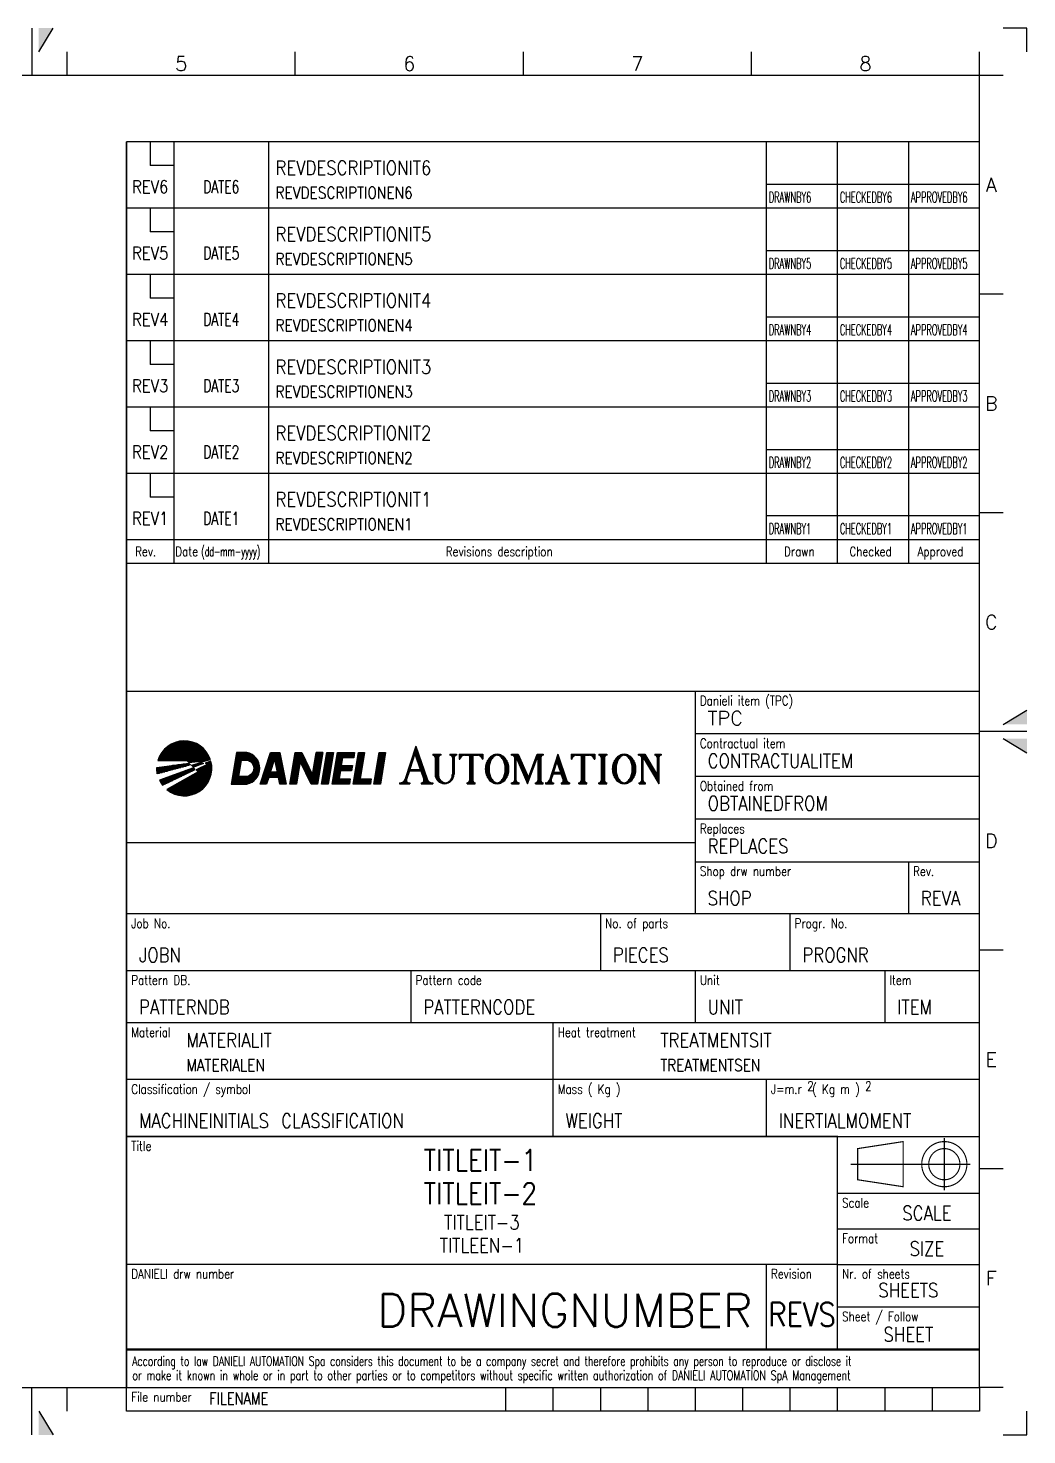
# Model space of a CAD drawing. Extents: x 0 to 420, y 0 to 297.
# Drawn here: x 209.2 to 420, y 0 to 297 of the extents above; entities that cross this region are included whole.
import ezdxf
from ezdxf.enums import TextEntityAlignment as Align

# ---------------------------------------------------------------- set-up
doc = ezdxf.new("R2010")
doc.units = 0
doc.header["$LTSCALE"] = 5
doc.header["$MEASUREMENT"] = 0
doc.layers.get('0').update_dxf_attribs({"linetype": 'CONTINUOUS'})
doc.layers.add('CART', color=7, linetype='CONTINUOUS')
doc.layers.add('CART-TEXT', color=7, linetype='CONTINUOUS')
doc.styles.add('ROMANS', font='ROMANS.shx', dxfattribs={"width": 0.85})
doc.styles.add('SIMPLEX8', font='simplex8')

# ---------------------------------------------------------------- blocks, each defined once
blk = doc.blocks.new('*X0')
at = {"color": 0}
for p, q in [((-0.44, 68.9), (9.78, 68.9)), ((-0.33, 69.06), (9.67, 69.06)), ((-0.22, 69.21), (9.55, 69.21)), ((-0.09, 69.37), (9.43, 69.37)), ((0.04, 69.53), (9.3, 69.53)), ((0.18, 69.69), (9.16, 69.69)), ((0.34, 69.85), (9, 69.85)), ((0.5, 70.01), (8.84, 70.01)), ((0.68, 70.17), (8.66, 70.17)), ((0.87, 70.33), (8.47, 70.33)), ((1.08, 70.48), (8.26, 70.48)), ((1.31, 70.64), (8.03, 70.64)), ((1.56, 70.8), (7.78, 70.8)), ((1.85, 70.96), (7.49, 70.96)), ((2.18, 71.12), (7.16, 71.12)), ((2.57, 71.28), (6.77, 71.28)), ((3.07, 71.44), (6.27, 71.44)), ((3.85, 71.6), (5.48, 71.6)), ((-1.44, 65.72), (3.88, 65.72)), ((-1.13, 67.47), (10.33, 67.47)), ((-1.08, 67.63), (10.42, 67.63)), ((-1.02, 67.79), (10.35, 67.79)), ((-0.95, 67.94), (10.29, 67.94)), ((-0.88, 68.1), (10.22, 68.1)), ((-0.8, 68.26), (10.14, 68.26)), ((-0.72, 68.42), (10.06, 68.42)), ((-0.63, 68.58), (9.97, 68.58)), ((-0.54, 68.74), (9.88, 68.74)), ((-0.27, 65.88), (4.47, 65.88)), ((0.9, 66.04), (5.05, 66.04)), ((2.06, 66.2), (5.64, 66.2)), ((3.23, 66.36), (6, 66.36)), ((4.4, 66.52), (5.84, 66.52)), ((5.22, 67.31), (9.74, 67.31)), ((5.38, 67.15), (9.16, 67.15)), ((5.54, 66.99), (7, 66.99)), ((5.57, 66.67), (5.68, 66.67)), ((5.7, 66.83), (5.83, 66.83)), ((6.33, 66.2), (7.75, 66.2)), ((6.49, 66.04), (7.31, 66.04)), ((6.65, 65.88), (6.88, 65.88)), ((6.69, 66.36), (8.19, 66.36)), ((7.28, 66.52), (8.63, 66.52)), ((7.86, 66.67), (8.75, 66.67)), ((8.04, 66.99), (8.57, 66.99)), ((8.32, 65.72), (10.78, 65.72)), ((8.65, 65.88), (10.77, 65.88)), ((8.98, 66.04), (10.76, 66.04)), ((9.31, 66.2), (10.75, 66.2)), ((9.43, 66.67), (10.68, 66.67)), ((9.64, 66.36), (10.73, 66.36)), ((9.82, 66.52), (10.71, 66.52)), ((9.86, 66.83), (10.64, 66.83)), ((10.3, 66.99), (10.61, 66.99)), ((-1.45, 65.56), (3.29, 65.56)), ((-1.44, 65.4), (2.71, 65.4)), ((-1.44, 65.25), (2.12, 65.25)), ((-1.43, 65.09), (1.54, 65.09)), ((-1.42, 64.93), (0.95, 64.93)), ((-1.4, 64.77), (0.36, 64.77)), ((-1.38, 64.61), (-0.22, 64.61)), ((-1.35, 64.45), (-0.81, 64.45)), ((-0.83, 62.86), (2.11, 62.86)), ((-0.75, 62.71), (1.78, 62.71)), ((-0.67, 62.55), (1.45, 62.55)), ((-0.65, 63.02), (2.44, 63.02)), ((-0.21, 63.18), (2.77, 63.18)), ((0.22, 63.34), (3.1, 63.34)), ((0.66, 63.5), (3.43, 63.5)), ((1.1, 63.66), (3.76, 63.66)), ((1.54, 63.82), (4.08, 63.82)), ((1.98, 63.98), (4.41, 63.98)), ((2.42, 64.13), (4.74, 64.13)), ((2.85, 64.29), (5.07, 64.29)), ((3.29, 64.45), (5.4, 64.45)), ((3.73, 64.61), (5.73, 64.61)), ((3.89, 62.55), (10, 62.55)), ((4.16, 62.71), (10.09, 62.71)), ((4.17, 64.77), (6.06, 64.77)), ((4.44, 62.86), (10.17, 62.86)), ((4.61, 64.93), (6.39, 64.93)), ((4.72, 63.02), (10.24, 63.02)), ((5, 63.18), (10.31, 63.18)), ((5.04, 65.09), (6.72, 65.09)), ((5.28, 63.34), (10.38, 63.34)), ((5.48, 65.25), (7.05, 65.25)), ((5.56, 63.5), (10.44, 63.5)), ((5.84, 63.66), (10.49, 63.66)), ((5.92, 65.4), (6.95, 65.4)), ((6.12, 63.82), (10.54, 63.82)), ((6.36, 65.56), (6.79, 65.56)), ((6.4, 63.98), (10.58, 63.98)), ((6.68, 64.13), (10.62, 64.13)), ((6.95, 64.29), (10.66, 64.29)), ((7.23, 64.45), (10.69, 64.45)), ((7.33, 65.25), (10.78, 65.25)), ((7.44, 65.09), (10.77, 65.09)), ((7.51, 64.61), (10.71, 64.61)), ((7.6, 64.93), (10.75, 64.93)), ((7.66, 65.4), (10.78, 65.4)), ((7.76, 64.77), (10.74, 64.77)), ((7.99, 65.56), (10.78, 65.56)), ((-0.57, 62.39), (1.12, 62.39)), ((-0.48, 62.23), (0.79, 62.23)), ((-0.37, 62.07), (0.46, 62.07)), ((-0.26, 61.91), (0.13, 61.91)), ((0.82, 60.8), (8.54, 60.8)), ((1, 60.64), (8.34, 60.64)), ((1.1, 60.96), (8.73, 60.96)), ((1.22, 60.48), (8.11, 60.48)), ((1.38, 61.12), (8.9, 61.12)), ((1.47, 60.32), (7.87, 60.32)), ((1.65, 61.28), (9.06, 61.28)), ((1.74, 60.17), (7.6, 60.17)), ((1.93, 61.44), (9.21, 61.44)), ((2.06, 60.01), (7.28, 60.01)), ((2.21, 61.59), (9.34, 61.59)), ((2.42, 59.85), (6.92, 59.85)), ((2.49, 61.75), (9.47, 61.75)), ((2.77, 61.91), (9.6, 61.91)), ((2.87, 59.69), (6.46, 59.69)), ((3.05, 62.07), (9.71, 62.07)), ((3.33, 62.23), (9.81, 62.23)), ((3.51, 59.53), (5.83, 59.53)), ((3.61, 62.39), (9.91, 62.39))]:
    blk.add_line(p, q, dxfattribs=at)
blk = doc.blocks.new('*X1')
at = {"color": 0}
for p, q in [((16.23, 68.9), (19.12, 68.9)), ((23.77, 68.9), (25.89, 68.9)), ((29.26, 68.9), (30.82, 68.9)), ((33.93, 68.9), (35.39, 68.9)), ((36.3, 68.9), (37.76, 68.9)), ((38.67, 68.9), (42.47, 68.9)), ((43.35, 68.9), (44.66, 68.9)), ((47.91, 68.9), (49.37, 68.9)), ((15.7, 65.72), (17.08, 65.72)), ((15.72, 65.88), (17.11, 65.88)), ((15.75, 66.04), (17.14, 66.04)), ((15.78, 66.2), (17.16, 66.2)), ((15.8, 66.36), (17.19, 66.36)), ((15.83, 66.52), (17.22, 66.52)), ((15.86, 66.67), (17.24, 66.67)), ((15.88, 66.83), (17.27, 66.83)), ((15.91, 66.99), (17.29, 66.99)), ((15.94, 67.15), (17.32, 67.15)), ((15.96, 67.31), (17.35, 67.31)), ((15.99, 67.47), (20.89, 67.47)), ((16.01, 67.63), (20.79, 67.63)), ((16.04, 67.79), (20.67, 67.79)), ((16.07, 67.94), (20.53, 67.94)), ((16.09, 68.1), (20.38, 68.1)), ((16.12, 68.26), (20.2, 68.26)), ((16.15, 68.42), (20, 68.42)), ((16.17, 68.58), (19.77, 68.58)), ((16.2, 68.74), (19.49, 68.74)), ((18.86, 67.31), (20.99, 67.31)), ((19.19, 67.15), (21.08, 67.15)), ((19.41, 66.99), (21.15, 66.99)), ((19.58, 66.83), (21.22, 66.83)), ((19.72, 66.67), (21.27, 66.67)), ((19.82, 66.52), (21.32, 66.52)), ((19.91, 66.36), (21.36, 66.36)), ((19.98, 66.2), (21.4, 66.2)), ((20.03, 66.04), (21.42, 66.04)), ((20.06, 65.88), (21.44, 65.88)), ((20.08, 65.72), (21.45, 65.72)), ((22.71, 65.72), (24.17, 65.72)), ((22.77, 65.88), (24.22, 65.88)), ((22.82, 66.04), (24.28, 66.04)), ((22.87, 66.2), (24.33, 66.2)), ((22.92, 66.36), (24.38, 66.36)), ((22.98, 66.52), (24.44, 66.52)), ((23.03, 66.67), (24.49, 66.67)), ((23.08, 66.83), (24.54, 66.83)), ((23.14, 66.99), (24.59, 66.99)), ((23.19, 67.15), (24.65, 67.15)), ((23.24, 67.31), (24.7, 67.31)), ((23.29, 67.47), (26.19, 67.47)), ((23.35, 67.63), (26.16, 67.63)), ((23.4, 67.79), (26.13, 67.79)), ((23.45, 67.94), (26.09, 67.94)), ((23.51, 68.1), (26.06, 68.1)), ((23.56, 68.26), (26.03, 68.26)), ((23.61, 68.42), (25.99, 68.42)), ((23.66, 68.58), (25.96, 68.58)), ((23.72, 68.74), (25.93, 68.74)), ((24.77, 67.31), (26.23, 67.31)), ((24.8, 67.15), (26.26, 67.15)), ((24.83, 66.99), (26.29, 66.99)), ((24.87, 66.83), (26.32, 66.83)), ((24.9, 66.67), (26.36, 66.67)), ((24.93, 66.52), (26.39, 66.52)), ((24.97, 66.36), (26.42, 66.36)), ((25, 66.2), (26.46, 66.2)), ((25.03, 66.04), (26.49, 66.04)), ((25.06, 65.88), (26.52, 65.88)), ((25.1, 65.72), (26.56, 65.72)), ((28.73, 65.72), (30.19, 65.72)), ((28.76, 65.88), (30.22, 65.88)), ((28.79, 66.04), (30.24, 66.04)), ((28.81, 66.2), (30.27, 66.2)), ((28.84, 66.36), (30.3, 66.36)), ((28.86, 66.52), (30.32, 66.52)), ((28.89, 66.67), (30.35, 66.67)), ((28.92, 66.83), (30.38, 66.83)), ((28.94, 66.99), (30.4, 66.99)), ((28.97, 67.15), (31.65, 67.15)), ((29, 67.31), (31.58, 67.31)), ((29.02, 67.47), (31.5, 67.47)), ((29.05, 67.63), (31.42, 67.63)), ((29.08, 67.79), (31.35, 67.79)), ((29.1, 67.94), (31.27, 67.94)), ((29.13, 68.1), (31.2, 68.1)), ((29.16, 68.26), (31.12, 68.26)), ((29.18, 68.42), (31.04, 68.42)), ((29.21, 68.58), (30.97, 68.58)), ((29.24, 68.74), (30.89, 68.74)), ((30.46, 66.99), (31.73, 66.99)), ((30.54, 66.83), (31.8, 66.83)), ((30.61, 66.67), (31.88, 66.67)), ((30.69, 66.52), (31.95, 66.52)), ((30.76, 66.36), (32.03, 66.36)), ((30.84, 66.2), (32.11, 66.2)), ((30.92, 66.04), (32.18, 66.04)), ((30.99, 65.88), (32.26, 65.88)), ((31.07, 65.72), (32.33, 65.72)), ((33.4, 65.72), (34.86, 65.72)), ((33.43, 65.88), (34.88, 65.88)), ((33.45, 66.04), (34.91, 66.04)), ((33.48, 66.2), (34.94, 66.2)), ((33.51, 66.36), (34.96, 66.36)), ((33.53, 66.52), (34.99, 66.52)), ((33.56, 66.67), (35.02, 66.67)), ((33.59, 66.83), (35.04, 66.83)), ((33.61, 66.99), (35.07, 66.99)), ((33.64, 67.15), (35.1, 67.15)), ((33.66, 67.31), (35.12, 67.31)), ((33.69, 67.47), (35.15, 67.47)), ((33.72, 67.63), (35.18, 67.63)), ((33.74, 67.79), (35.2, 67.79)), ((33.77, 67.94), (35.23, 67.94)), ((33.8, 68.1), (35.26, 68.1)), ((33.82, 68.26), (35.28, 68.26)), ((33.85, 68.42), (35.31, 68.42)), ((33.88, 68.58), (35.33, 68.58)), ((33.9, 68.74), (35.36, 68.74)), ((35.77, 65.72), (37.23, 65.72)), ((35.8, 65.88), (37.26, 65.88)), ((35.83, 66.04), (37.28, 66.04)), ((35.85, 66.2), (37.31, 66.2)), ((35.88, 66.36), (37.34, 66.36)), ((35.9, 66.52), (37.36, 66.52)), ((35.93, 66.67), (37.39, 66.67)), ((35.96, 66.83), (37.42, 66.83)), ((35.98, 66.99), (37.44, 66.99)), ((36.01, 67.15), (37.47, 67.15)), ((36.04, 67.31), (37.5, 67.31)), ((36.06, 67.47), (37.52, 67.47)), ((36.09, 67.63), (37.55, 67.63)), ((36.12, 67.79), (37.57, 67.79)), ((36.14, 67.94), (37.6, 67.94)), ((36.17, 68.1), (37.63, 68.1)), ((36.2, 68.26), (37.65, 68.26)), ((36.22, 68.42), (37.68, 68.42)), ((36.25, 68.58), (37.71, 68.58)), ((36.28, 68.74), (37.73, 68.74)), ((38.15, 65.72), (41.94, 65.72)), ((38.17, 65.88), (41.96, 65.88)), ((38.2, 66.04), (41.99, 66.04)), ((38.22, 66.2), (39.54, 66.2)), ((38.25, 66.36), (39.56, 66.36)), ((38.28, 66.52), (39.59, 66.52)), ((38.3, 66.67), (39.62, 66.67)), ((38.33, 66.83), (39.64, 66.83)), ((38.36, 66.99), (39.67, 66.99)), ((38.38, 67.15), (39.7, 67.15)), ((38.41, 67.31), (39.72, 67.31)), ((38.44, 67.47), (39.75, 67.47)), ((38.46, 67.63), (39.78, 67.63)), ((38.49, 67.79), (39.8, 67.79)), ((38.52, 67.94), (42.31, 67.94)), ((38.54, 68.1), (42.33, 68.1)), ((38.57, 68.26), (42.36, 68.26)), ((38.59, 68.42), (42.39, 68.42)), ((38.62, 68.58), (42.41, 68.58)), ((38.65, 68.74), (42.44, 68.74)), ((42.82, 65.72), (44.13, 65.72)), ((42.85, 65.88), (44.16, 65.88)), ((42.87, 66.04), (44.19, 66.04)), ((42.9, 66.2), (44.21, 66.2)), ((42.93, 66.36), (44.24, 66.36)), ((42.95, 66.52), (44.26, 66.52)), ((42.98, 66.67), (44.29, 66.67)), ((43, 66.83), (44.32, 66.83)), ((43.03, 66.99), (44.34, 66.99)), ((43.06, 67.15), (44.37, 67.15)), ((43.08, 67.31), (44.4, 67.31)), ((43.11, 67.47), (44.42, 67.47)), ((43.14, 67.63), (44.45, 67.63)), ((43.16, 67.79), (44.48, 67.79)), ((43.19, 67.94), (44.5, 67.94)), ((43.22, 68.1), (44.53, 68.1)), ((43.24, 68.26), (44.56, 68.26)), ((43.27, 68.42), (44.58, 68.42)), ((43.3, 68.58), (44.61, 68.58)), ((43.32, 68.74), (44.64, 68.74)), ((47.38, 65.72), (48.84, 65.72)), ((47.41, 65.88), (48.87, 65.88)), ((47.43, 66.04), (48.89, 66.04)), ((47.46, 66.2), (48.92, 66.2)), ((47.49, 66.36), (48.94, 66.36)), ((47.51, 66.52), (48.97, 66.52)), ((47.54, 66.67), (49, 66.67)), ((47.57, 66.83), (49.02, 66.83)), ((47.59, 66.99), (49.05, 66.99)), ((47.62, 67.15), (49.08, 67.15)), ((47.64, 67.31), (49.1, 67.31)), ((47.67, 67.47), (49.13, 67.47)), ((47.7, 67.63), (49.16, 67.63)), ((47.72, 67.79), (49.18, 67.79)), ((47.75, 67.94), (49.21, 67.94)), ((47.78, 68.1), (49.24, 68.1)), ((47.8, 68.26), (49.26, 68.26)), ((47.83, 68.42), (49.29, 68.42)), ((47.86, 68.58), (49.31, 68.58)), ((47.88, 68.74), (49.34, 68.74)), ((15.17, 62.55), (19.82, 62.55)), ((15.19, 62.71), (20.04, 62.71)), ((15.22, 62.86), (20.24, 62.86)), ((15.25, 63.02), (20.41, 63.02)), ((15.27, 63.18), (20.56, 63.18)), ((15.3, 63.34), (20.69, 63.34)), ((15.33, 63.5), (20.81, 63.5)), ((15.35, 63.66), (20.91, 63.66)), ((15.38, 63.82), (16.77, 63.82)), ((15.41, 63.98), (16.79, 63.98)), ((15.43, 64.13), (16.82, 64.13)), ((15.46, 64.29), (16.84, 64.29)), ((15.49, 64.45), (16.87, 64.45)), ((15.51, 64.61), (16.9, 64.61)), ((15.54, 64.77), (16.92, 64.77)), ((15.56, 64.93), (16.95, 64.93)), ((15.59, 65.09), (16.98, 65.09)), ((15.62, 65.25), (17, 65.25)), ((15.64, 65.4), (17.03, 65.4)), ((15.67, 65.56), (17.06, 65.56)), ((18.94, 63.82), (21.01, 63.82)), ((19.24, 63.98), (21.09, 63.98)), ((19.45, 64.13), (21.16, 64.13)), ((19.61, 64.29), (21.23, 64.29)), ((19.74, 64.45), (21.28, 64.45)), ((19.84, 64.61), (21.33, 64.61)), ((19.92, 64.77), (21.37, 64.77)), ((19.99, 64.93), (21.4, 64.93)), ((20.03, 65.09), (21.43, 65.09)), ((20.07, 65.25), (21.44, 65.25)), ((20.09, 65.56), (21.46, 65.56)), ((20.09, 65.4), (21.45, 65.4)), ((21.65, 62.55), (23.11, 62.55)), ((21.71, 62.71), (23.17, 62.71)), ((21.76, 62.86), (23.22, 62.86)), ((21.81, 63.02), (23.27, 63.02)), ((21.87, 63.18), (23.32, 63.18)), ((21.92, 63.34), (23.38, 63.34)), ((21.97, 63.5), (23.43, 63.5)), ((22.02, 63.66), (26.99, 63.66)), ((22.08, 63.82), (26.95, 63.82)), ((22.13, 63.98), (26.92, 63.98)), ((22.18, 64.13), (26.89, 64.13)), ((22.24, 64.29), (26.85, 64.29)), ((22.29, 64.45), (26.82, 64.45)), ((22.34, 64.61), (26.79, 64.61)), ((22.39, 64.77), (23.85, 64.77)), ((22.45, 64.93), (23.91, 64.93)), ((22.5, 65.09), (23.96, 65.09)), ((22.55, 65.25), (24.01, 65.25)), ((22.61, 65.4), (24.07, 65.4)), ((22.66, 65.56), (24.12, 65.56)), ((25.13, 65.56), (26.59, 65.56)), ((25.16, 65.4), (26.62, 65.4)), ((25.2, 65.25), (26.66, 65.25)), ((25.23, 65.09), (26.69, 65.09)), ((25.26, 64.93), (26.72, 64.93)), ((25.3, 64.77), (26.75, 64.77)), ((25.56, 63.5), (27.02, 63.5)), ((25.59, 63.34), (27.05, 63.34)), ((25.63, 63.18), (27.09, 63.18)), ((25.66, 63.02), (27.12, 63.02)), ((25.69, 62.86), (27.15, 62.86)), ((25.73, 62.71), (27.18, 62.71)), ((25.76, 62.55), (27.22, 62.55)), ((28.2, 62.55), (29.66, 62.55)), ((28.23, 62.71), (29.69, 62.71)), ((28.26, 62.86), (29.71, 62.86)), ((28.28, 63.02), (29.74, 63.02)), ((28.31, 63.18), (29.77, 63.18)), ((28.34, 63.34), (29.79, 63.34)), ((28.36, 63.5), (29.82, 63.5)), ((28.39, 63.66), (29.85, 63.66)), ((28.42, 63.82), (29.87, 63.82)), ((28.44, 63.98), (29.9, 63.98)), ((28.47, 64.13), (29.93, 64.13)), ((28.49, 64.29), (29.95, 64.29)), ((28.52, 64.45), (29.98, 64.45)), ((28.55, 64.61), (30.01, 64.61)), ((28.57, 64.77), (30.03, 64.77)), ((28.6, 64.93), (30.06, 64.93)), ((28.63, 65.09), (30.09, 65.09)), ((28.65, 65.25), (30.11, 65.25)), ((28.68, 65.4), (30.14, 65.4)), ((28.71, 65.56), (30.16, 65.56)), ((31.14, 65.56), (32.41, 65.56)), ((31.22, 65.4), (32.48, 65.4)), ((31.29, 65.25), (32.56, 65.25)), ((31.37, 65.09), (32.64, 65.09)), ((31.45, 64.93), (32.71, 64.93)), ((31.52, 64.77), (32.79, 64.77)), ((31.6, 64.61), (32.86, 64.61)), ((31.67, 64.45), (32.94, 64.45)), ((31.75, 64.29), (33.01, 64.29)), ((31.82, 64.13), (33.09, 64.13)), ((31.9, 63.98), (34.57, 63.98)), ((31.98, 63.82), (34.54, 63.82)), ((32.05, 63.66), (34.51, 63.66)), ((32.13, 63.5), (34.49, 63.5)), ((32.2, 63.34), (34.46, 63.34)), ((32.28, 63.18), (34.44, 63.18)), ((32.35, 63.02), (34.41, 63.02)), ((32.43, 62.86), (34.38, 62.86)), ((32.51, 62.71), (34.36, 62.71)), ((32.58, 62.55), (34.33, 62.55)), ((33.14, 64.13), (34.59, 64.13)), ((33.16, 64.29), (34.62, 64.29)), ((33.19, 64.45), (34.65, 64.45)), ((33.21, 64.61), (34.67, 64.61)), ((33.24, 64.77), (34.7, 64.77)), ((33.27, 64.93), (34.73, 64.93)), ((33.29, 65.09), (34.75, 65.09)), ((33.32, 65.25), (34.78, 65.25)), ((33.35, 65.4), (34.81, 65.4)), ((33.37, 65.56), (34.83, 65.56)), ((35.24, 62.55), (36.7, 62.55)), ((35.27, 62.71), (36.73, 62.71)), ((35.3, 62.86), (36.75, 62.86)), ((35.32, 63.02), (36.78, 63.02)), ((35.35, 63.18), (36.81, 63.18)), ((35.38, 63.34), (36.83, 63.34)), ((35.4, 63.5), (36.86, 63.5)), ((35.43, 63.66), (36.89, 63.66)), ((35.45, 63.82), (36.91, 63.82)), ((35.48, 63.98), (36.94, 63.98)), ((35.51, 64.13), (36.97, 64.13)), ((35.53, 64.29), (36.99, 64.29)), ((35.56, 64.45), (37.02, 64.45)), ((35.59, 64.61), (37.05, 64.61)), ((35.61, 64.77), (37.07, 64.77)), ((35.64, 64.93), (37.1, 64.93)), ((35.67, 65.09), (37.13, 65.09)), ((35.69, 65.25), (37.15, 65.25)), ((35.72, 65.4), (37.18, 65.4)), ((35.75, 65.56), (37.2, 65.56)), ((37.62, 62.55), (41.41, 62.55)), ((37.64, 62.71), (41.43, 62.71)), ((37.67, 62.86), (41.46, 62.86)), ((37.7, 63.02), (41.49, 63.02)), ((37.72, 63.18), (41.51, 63.18)), ((37.75, 63.34), (39.06, 63.34)), ((37.77, 63.5), (39.09, 63.5)), ((37.8, 63.66), (39.11, 63.66)), ((37.83, 63.82), (39.14, 63.82)), ((37.85, 63.98), (39.17, 63.98)), ((37.88, 64.13), (39.19, 64.13)), ((37.91, 64.29), (39.22, 64.29)), ((37.93, 64.45), (39.25, 64.45)), ((37.96, 64.61), (39.27, 64.61)), ((37.99, 64.77), (39.3, 64.77)), ((38.01, 64.93), (39.33, 64.93)), ((38.04, 65.09), (41.83, 65.09)), ((38.07, 65.25), (41.86, 65.25)), ((38.09, 65.4), (41.88, 65.4)), ((38.12, 65.56), (41.91, 65.56)), ((42.29, 62.55), (46.08, 62.55)), ((42.32, 62.71), (46.11, 62.71)), ((42.34, 62.86), (46.14, 62.86)), ((42.37, 63.02), (46.16, 63.02)), ((42.4, 63.18), (46.19, 63.18)), ((42.42, 63.34), (43.74, 63.34)), ((42.45, 63.5), (43.76, 63.5)), ((42.48, 63.66), (43.79, 63.66)), ((42.5, 63.82), (43.81, 63.82)), ((42.53, 63.98), (43.84, 63.98)), ((42.56, 64.13), (43.87, 64.13)), ((42.58, 64.29), (43.89, 64.29)), ((42.61, 64.45), (43.92, 64.45)), ((42.63, 64.61), (43.95, 64.61)), ((42.66, 64.77), (43.97, 64.77)), ((42.69, 64.93), (44, 64.93)), ((42.71, 65.09), (44.03, 65.09)), ((42.74, 65.25), (44.05, 65.25)), ((42.77, 65.4), (44.08, 65.4)), ((42.79, 65.56), (44.11, 65.56)), ((46.85, 62.55), (48.31, 62.55)), ((46.88, 62.71), (48.34, 62.71)), ((46.9, 62.86), (48.36, 62.86)), ((46.93, 63.02), (48.39, 63.02)), ((46.96, 63.18), (48.42, 63.18)), ((46.98, 63.34), (48.44, 63.34)), ((47.01, 63.5), (48.47, 63.5)), ((47.04, 63.66), (48.49, 63.66)), ((47.06, 63.82), (48.52, 63.82)), ((47.09, 63.98), (48.55, 63.98)), ((47.12, 64.13), (48.57, 64.13)), ((47.14, 64.29), (48.6, 64.29)), ((47.17, 64.45), (48.63, 64.45)), ((47.19, 64.61), (48.65, 64.61)), ((47.22, 64.77), (48.68, 64.77)), ((47.25, 64.93), (48.71, 64.93)), ((47.27, 65.09), (48.73, 65.09)), ((47.3, 65.25), (48.76, 65.25)), ((47.33, 65.4), (48.79, 65.4)), ((47.35, 65.56), (48.81, 65.56)), ((15.09, 62.07), (18.69, 62.07)), ((15.12, 62.23), (19.2, 62.23)), ((15.14, 62.39), (19.55, 62.39)), ((21.5, 62.07), (22.95, 62.07)), ((21.55, 62.23), (23.01, 62.23)), ((21.6, 62.39), (23.06, 62.39)), ((25.79, 62.39), (27.25, 62.39)), ((25.83, 62.23), (27.28, 62.23)), ((25.86, 62.07), (27.32, 62.07)), ((28.12, 62.07), (29.58, 62.07)), ((28.15, 62.23), (29.61, 62.23)), ((28.18, 62.39), (29.64, 62.39)), ((32.66, 62.39), (34.3, 62.39)), ((32.73, 62.23), (34.28, 62.23)), ((32.81, 62.07), (34.25, 62.07)), ((35.16, 62.07), (36.62, 62.07)), ((35.19, 62.23), (36.65, 62.23)), ((35.22, 62.39), (36.68, 62.39)), ((37.54, 62.07), (41.33, 62.07)), ((37.56, 62.23), (41.36, 62.23)), ((37.59, 62.39), (41.38, 62.39)), ((42.21, 62.07), (46, 62.07)), ((42.24, 62.23), (46.03, 62.23)), ((42.26, 62.39), (46.06, 62.39)), ((46.77, 62.07), (48.23, 62.07)), ((46.8, 62.23), (48.26, 62.23)), ((46.82, 62.39), (48.28, 62.39))]:
    blk.add_line(p, q, dxfattribs=at)

msp = doc.modelspace()

# ---------------------------------------------------------------- hatches: boundary and pattern name
at = {"layer": 'CART'}
h = msp.add_hatch(dxfattribs=at)
h.set_pattern_fill('ANSI31', color=9, scale=1.15, angle=315, style=0)
h.set_pattern_definition([(0, (410, 10), (4e-17, 0.14375), [])])
h.paths.add_polyline_path([(342.32, 142.98, -0.414214), (342.82, 143.48), (342.82, 143.68), (341.52, 143.68), (341.52, 143.48, -0.414214), (342.02, 142.98), (342.02, 139.34), (339.42, 143.68), (338.02, 143.68), (338.02, 143.48), (338.22, 143.48, -0.414214), (338.72, 142.98), (338.72, 138.18, -0.414214), (338.22, 137.68), (338.22, 137.48), (339.52, 137.48), (339.52, 137.68, -0.414214), (339.02, 138.18), (339.02, 142.98), (342.32, 137.48)])
h.paths.add_polyline_path([(337.33, 139.37, 0.080772), (337.52, 140.58, 0.080772), (337.33, 141.8, 0.089305), (336.79, 142.77, 0.104793), (335.95, 143.46, 0.119182), (335.02, 143.68, 0.119182), (334.09, 143.46, 0.104793), (333.26, 142.77, 0.089305), (332.72, 141.8, 0.080772), (332.52, 140.58, 0.080772), (332.72, 139.37, 0.089305), (333.26, 138.39, 0.104793), (334.09, 137.71, 0.119182), (335.02, 137.48, 0.119182), (335.95, 137.71, 0.104793), (336.79, 138.39, 0.089305)])
h.paths.add_polyline_path([(336.23, 138.53, -0.106763), (335.62, 137.87, -0.155009), (335.02, 137.68, -0.155009), (334.43, 137.87, -0.106763), (333.82, 138.53, -0.073133), (333.46, 139.42, -0.059622), (333.32, 140.58, -0.059622), (333.46, 141.75, -0.073133), (333.82, 142.63, -0.106763), (334.43, 143.29, -0.155009), (335.02, 143.48, -0.155009), (335.62, 143.29, -0.106763), (336.23, 142.63, -0.073133), (336.58, 141.75, -0.059622), (336.72, 140.58, -0.059622), (336.58, 139.42, -0.073133)], flags=16)
h.paths.add_polyline_path([(330.17, 138.18, -0.414214), (329.67, 137.68), (329.67, 137.48), (331.37, 137.48), (331.37, 137.68, -0.414214), (330.87, 138.18), (330.87, 142.98, -0.414214), (331.37, 143.48), (331.37, 143.68), (329.67, 143.68), (329.67, 143.48, -0.414214), (330.17, 142.98)])
h.paths.add_polyline_path([(325.47, 137.68), (325.47, 137.48), (327.17, 137.48), (327.17, 137.68, -0.414214), (326.67, 138.18), (326.67, 143.28, -0.414214), (326.87, 143.48), (327.72, 143.48, -0.121887), (328.13, 143.38, -0.105305), (328.5, 143.07, -0.078679), (328.72, 142.68), (328.82, 142.68), (328.82, 143.68), (323.82, 143.68), (323.82, 142.68), (323.93, 142.68, -0.078679), (324.15, 143.07, -0.105305), (324.52, 143.38, -0.121887), (324.92, 143.48), (325.77, 143.48, -0.414214), (325.97, 143.28), (325.97, 138.18, -0.414214)])
h.paths.add_polyline_path([(322.17, 138.21, -0.515034), (321.79, 137.68), (321.72, 137.68), (321.72, 137.48), (323.52, 137.48), (323.52, 137.68), (323.52, 137.68, -0.320103), (322.95, 138.09), (321.02, 143.68), (319.25, 138.23, -0.32492), (318.49, 137.68), (318.42, 137.68), (318.42, 137.48), (320.12, 137.48), (320.12, 137.68), (320.08, 137.68, -0.509525), (319.6, 138.34), (320.01, 139.58), (321.69, 139.58)])
h.paths.add_polyline_path([(321.59, 139.88), (320.1, 139.88), (320.83, 142.1)], flags=16)
h.paths.add_polyline_path([(316.82, 138.18, -0.414214), (316.32, 137.68), (316.32, 137.48), (317.92, 137.48), (317.92, 137.68, -0.414214), (317.42, 138.18), (317.42, 142.98, -0.414214), (317.92, 143.48), (317.92, 143.68), (316.68, 143.68), (314.81, 138.8), (312.68, 143.68), (311.22, 143.68), (311.22, 143.48), (311.42, 143.48, -0.414214), (311.92, 142.98), (311.92, 138.18, -0.35716), (311.27, 137.68), (311.27, 137.48), (312.87, 137.48), (312.87, 137.68, -0.35716), (312.22, 138.18), (312.22, 142.98), (314.62, 137.48), (316.82, 143.21)])
h.paths.add_polyline_path([(305.72, 140.58, 0.080772), (305.92, 139.37, 0.089305), (306.46, 138.39, 0.104793), (307.29, 137.71, 0.119182), (308.22, 137.48, 0.119182), (309.15, 137.71, 0.104793), (309.99, 138.39, 0.089305), (310.53, 139.37, 0.080772), (310.72, 140.58, 0.080772), (310.53, 141.8, 0.089305), (309.99, 142.77, 0.104793), (309.15, 143.46, 0.119182), (308.22, 143.68, 0.119182), (307.29, 143.46, 0.104793), (306.46, 142.77, 0.089305), (305.92, 141.8, 0.080772)])
h.paths.add_polyline_path([(309.78, 139.42, -0.073133), (309.43, 138.53, -0.106763), (308.82, 137.87, -0.155009), (308.22, 137.68, -0.155009), (307.63, 137.87, -0.106763), (307.02, 138.53, -0.073133), (306.66, 139.42, -0.059622), (306.52, 140.58, -0.059622), (306.66, 141.75, -0.073133), (307.02, 142.63, -0.106763), (307.63, 143.29, -0.155009), (308.22, 143.48, -0.155009), (308.82, 143.29, -0.106763), (309.43, 142.63, -0.073133), (309.78, 141.75, -0.059622), (309.92, 140.58, -0.059622)], flags=16)
h.paths.add_polyline_path([(302.37, 138.18, -0.414214), (301.87, 137.68), (301.87, 137.48), (303.57, 137.48), (303.57, 137.68, -0.414214), (303.07, 138.18), (303.07, 143.28, -0.414214), (303.27, 143.48), (304.12, 143.48, -0.121887), (304.53, 143.38, -0.105305), (304.9, 143.07, -0.078679), (305.12, 142.68), (305.22, 142.68), (305.22, 143.68), (300.22, 143.68), (300.22, 142.68), (300.33, 142.68, -0.078679), (300.55, 143.07, -0.105305), (300.92, 143.38, -0.121887), (301.32, 143.48), (302.17, 143.48, -0.414214), (302.37, 143.28)])
h.paths.add_polyline_path([(295.82, 142.98, -0.414214), (296.32, 143.48), (296.32, 143.68), (294.62, 143.68), (294.62, 143.48, -0.414214), (295.12, 142.98), (295.12, 139.48, 1), (299.12, 139.48), (299.12, 142.98, -0.414214), (299.62, 143.48), (299.62, 143.68), (298.27, 143.68), (298.27, 143.48, -0.414214), (298.77, 142.98), (298.77, 139.48, -0.043151), (298.67, 138.77, -0.12619), (298.31, 138.21, -0.105488), (297.84, 137.81, -0.122953), (297.32, 137.68, -0.122953), (296.81, 137.81, -0.061545), (296.29, 138.21, -0.113893), (295.93, 138.77, -0.055575), (295.82, 139.48)])
h.paths.add_polyline_path([(293.43, 138.49), (291.05, 145.4), (288.81, 138.5, -0.330326), (287.69, 137.68), (287.62, 137.68), (287.62, 137.48), (289.82, 137.48), (289.82, 137.68), (289.6, 137.68, -0.509525), (289.12, 138.34), (289.72, 140.18), (292.11, 140.18), (292.74, 138.34, -0.515034), (292.27, 137.68), (292.22, 137.68), (292.22, 137.48), (294.62, 137.48), (294.62, 137.68), (294.56, 137.68, -0.320103)])
h.paths.add_polyline_path([(292, 140.48), (289.82, 140.48), (290.88, 143.75)], flags=16)

# ---------------------------------------------------------------- linework, layer by layer
at = {"color": 9}
for p, q in [((210, 297), (210, 287)), ((211.5, 292), (214.5, 297)), ((420, 297), (415, 297)), ((420, 292), (420, 297)), ((217.5, 287), (217.5, 292)), ((265.62, 287), (265.62, 292)), ((313.75, 287), (313.75, 292)), ((361.88, 287), (361.88, 292)), ((410, 287), (410, 292)), ((415, 287), (410, 287)), ((415, 240.83), (410, 240.83)), ((415, 194.67), (410, 194.67)), ((415, 150), (420, 153)), ((420, 148.5), (410, 148.5)), ((415, 148.5), (410, 148.5)), ((415, 147), (420, 144)), ((415, 102.33), (410, 102.33)), ((415, 56.17), (410, 56.17)), ((210, 0), (210, 10)), ((217.5, 5), (217.5, 10)), ((415, 10), (410, 10)), ((211.5, 5), (214.5, 0)), ((420, 0), (420, 5)), ((415, 0), (420, 0))]:
    msp.add_line(p, q, dxfattribs=at)
at = {"color": 2}
for p, q in [((410, 287), (25, 287)), ((410, 10), (410, 287)), ((410, 10), (410, 287)), ((410, 10), (410, 287)), ((410, 10), (410, 287)), ((410, 10), (410, 287)), ((410, 10), (410, 287)), ((25, 10), (410, 10))]:
    msp.add_line(p, q, dxfattribs=at)
at = {"color": 9}
for points in [[(211.5, 297), (211.5, 292), (214.5, 297)], [(420, 153), (415, 150), (420, 150)], [(420, 147), (415, 147), (420, 144)], [(214.5, 0), (211.5, 5), (211.5, 0)]]:
    msp.add_solid(points, dxfattribs=at)
at = {"layer": 'CART', "color": 2}
for p, q in [((410, 273), (230, 273)), ((264.48, 137.41), (265.59, 144.06)), ((291.05, 145.4), (288.81, 138.5)), ((290.88, 143.75), (289.82, 140.48)), ((290.88, 143.75), (292, 140.48)), ((291.05, 145.4), (293.43, 138.49)), ((294.62, 143.68), (296.32, 143.68)), ((294.62, 143.68), (294.62, 143.48)), ((295.12, 142.98), (295.12, 139.48)), ((295.82, 142.98), (295.82, 139.48)), ((296.32, 143.68), (296.32, 143.48)), ((298.27, 143.68), (298.27, 143.48)), ((298.27, 143.68), (299.62, 143.68)), ((298.77, 142.98), (298.77, 139.48)), ((299.12, 142.98), (299.12, 139.48)), ((299.62, 143.68), (299.62, 143.48)), ((300.22, 143.68), (300.22, 142.68)), ((300.22, 143.68), (305.22, 143.68)), ((300.22, 142.68), (300.33, 142.68)), ((301.32, 143.48), (302.17, 143.48)), ((302.37, 143.28), (302.37, 138.18)), ((303.07, 143.28), (303.07, 138.18)), ((303.27, 143.48), (304.12, 143.48)), ((305.12, 142.68), (305.22, 142.68)), ((305.22, 143.68), (305.22, 142.68)), ((311.22, 143.48), (311.22, 143.68)), ((311.22, 143.68), (312.68, 143.68)), ((311.22, 143.48), (311.42, 143.48)), ((311.92, 138.18), (311.92, 142.98)), ((312.22, 138.18), (312.22, 142.98)), ((312.22, 142.98), (314.62, 137.48)), ((312.68, 143.68), (314.81, 138.8)), ((314.62, 137.48), (316.82, 143.21)), ((314.81, 138.8), (316.68, 143.68)), ((316.68, 143.68), (317.92, 143.68)), ((316.82, 143.21), (316.82, 138.18)), ((317.42, 142.98), (317.42, 138.18)), ((317.92, 143.68), (317.92, 143.48)), ((321.02, 143.68), (319.25, 138.23)), ((321.02, 143.68), (322.95, 138.09)), ((323.82, 143.68), (323.82, 142.68)), ((323.82, 143.68), (328.82, 143.68)), ((323.82, 142.68), (323.93, 142.68)), ((324.92, 143.48), (325.77, 143.48)), ((325.97, 143.28), (325.97, 138.18)), ((326.67, 143.28), (326.67, 138.18)), ((326.87, 143.48), (327.72, 143.48)), ((328.72, 142.68), (328.82, 142.68)), ((328.82, 143.68), (328.82, 142.68)), ((329.67, 143.68), (331.37, 143.68)), ((329.67, 143.68), (329.67, 143.48)), ((330.17, 142.98), (330.17, 138.18)), ((330.87, 142.98), (330.87, 138.18)), ((331.37, 143.68), (331.37, 143.48)), ((338.02, 143.68), (339.42, 143.68)), ((338.02, 143.48), (338.02, 143.68)), ((338.02, 143.48), (338.22, 143.48)), ((338.72, 138.18), (338.72, 142.98)), ((339.02, 138.18), (339.02, 142.98)), ((339.02, 142.98), (342.32, 137.48)), ((339.42, 143.68), (342.02, 139.34)), ((341.52, 143.68), (342.82, 143.68)), ((341.52, 143.68), (341.52, 143.48)), ((342.02, 142.98), (342.02, 139.34)), ((342.32, 142.98), (342.32, 137.48)), ((342.82, 143.68), (342.82, 143.48)), ((289.72, 140.18), (289.12, 138.34)), ((289.72, 140.18), (292.11, 140.18)), ((289.82, 140.48), (292, 140.48)), ((292.11, 140.18), (292.74, 138.34)), ((320.83, 142.1), (320.1, 139.88)), ((320.1, 139.88), (321.59, 139.88)), ((320.83, 142.1), (321.59, 139.88)), ((287.62, 137.68), (287.71, 137.68)), ((287.62, 137.68), (287.62, 137.48)), ((287.62, 137.48), (289.82, 137.48)), ((289.6, 137.68), (289.82, 137.68)), ((289.82, 137.68), (289.82, 137.48)), ((292.22, 137.68), (292.22, 137.48)), ((292.22, 137.68), (292.27, 137.68)), ((292.22, 137.48), (294.62, 137.48)), ((294.56, 137.68), (294.62, 137.68)), ((294.62, 137.68), (294.62, 137.48)), ((301.87, 137.48), (301.87, 137.68)), ((301.87, 137.48), (303.57, 137.48)), ((303.57, 137.48), (303.57, 137.68)), ((311.27, 137.48), (311.27, 137.68)), ((311.27, 137.48), (312.87, 137.48)), ((312.87, 137.48), (312.87, 137.68)), ((316.32, 137.48), (316.32, 137.68)), ((316.32, 137.48), (317.92, 137.48)), ((317.92, 137.48), (317.92, 137.68)), ((318.42, 137.68), (318.42, 137.48)), ((318.49, 137.68), (318.42, 137.68)), ((318.42, 137.48), (320.12, 137.48)), ((320.01, 139.58), (319.6, 138.34)), ((320.01, 139.58), (321.69, 139.58)), ((320.08, 137.68), (320.12, 137.68)), ((320.12, 137.68), (320.12, 137.48)), ((321.69, 139.58), (322.17, 138.21)), ((321.72, 137.68), (321.72, 137.48)), ((321.72, 137.68), (321.79, 137.68)), ((321.72, 137.48), (323.52, 137.48)), ((323.52, 137.68), (323.52, 137.48)), ((323.52, 137.68), (323.52, 137.68)), ((325.47, 137.48), (325.47, 137.68)), ((325.47, 137.48), (327.17, 137.48)), ((327.17, 137.48), (327.17, 137.68)), ((329.67, 137.48), (329.67, 137.68)), ((329.67, 137.48), (331.37, 137.48)), ((331.37, 137.48), (331.37, 137.68)), ((338.22, 137.48), (338.22, 137.68)), ((338.22, 137.48), (339.52, 137.48)), ((339.52, 137.48), (339.52, 137.68))]:
    msp.add_line(p, q, dxfattribs=at)
at = {"layer": 'CART', "color": 9}
for p, q in [((235, 273), (235, 268)), ((240, 273), (240, 184)), ((260, 273), (260, 184)), ((365, 273), (365, 184)), ((380, 273), (380, 184)), ((395, 273), (395, 184)), ((240, 268), (235, 268)), ((410, 264), (365, 264)), ((410, 259), (230, 259)), ((235, 259), (235, 254)), ((240, 254), (235, 254)), ((410, 250), (365, 250)), ((410, 245), (230, 245)), ((235, 245), (235, 240)), ((240, 240), (235, 240)), ((410, 236), (365, 236)), ((410, 231), (230, 231)), ((235, 231), (235, 226)), ((240, 226), (235, 226)), ((410, 222), (365, 222)), ((410, 217), (230, 217)), ((235, 217), (235, 212)), ((240, 212), (235, 212)), ((410, 208), (365, 208)), ((410, 203), (230, 203)), ((235, 203), (235, 198)), ((240, 198), (235, 198)), ((410, 194), (365, 194)), ((410, 189), (230, 189)), ((350, 157), (350, 110)), ((410, 148), (350, 148)), ((410, 139), (350, 139)), ((410, 130), (350, 130)), ((350, 125), (230, 125)), ((350, 121), (410, 121)), ((395, 121), (395, 110)), ((410, 110), (230, 110)), ((330, 110), (330, 98)), ((370, 110), (370, 98)), ((410, 98), (230, 98)), ((390, 98), (390, 87)), ((410, 87), (230, 87)), ((320, 87), (320, 71)), ((410, 75), (230, 75)), ((365, 75), (365, 63)), ((320, 71), (320, 63)), ((380, 63), (410, 63)), ((402.58, 62.62), (402.58, 51.69)), ((382.85, 57.15), (408.05, 57.15)), ((380, 51), (410, 51)), ((380, 43.5), (410, 43.5)), ((365, 36), (365, 18)), ((380, 36), (410, 36)), ((380, 27), (410, 27)), ((230, 5), (230, 10)), ((310, 10), (310, 5)), ((320, 10), (320, 5)), ((330, 10), (330, 5)), ((340, 10), (340, 5)), ((350, 10), (350, 5)), ((360, 10), (360, 5)), ((370, 10), (370, 5)), ((380, 10), (380, 5)), ((390, 10), (390, 5)), ((400, 10), (400, 5)), ((410, 10), (410, 5)), ((410, 5), (230, 5))]:
    msp.add_line(p, q, dxfattribs=at)
at = {"layer": 'CART', "color": 2}
for points, const_width in [([(230, 273), (230, 10)], 0.3), ([(230, 184), (410, 184)], 0.3), ([(230, 63), (380, 63), (380, 18)], 0.3), ([(230, 18), (410, 18)], 0.5)]:
    msp.add_lwpolyline(points, dxfattribs=dict(at, const_width=const_width))
at = {"layer": 'CART', "color": 9, "const_width": 0.3}
for points in [[(230, 157), (410, 157)], [(230, 36), (380, 36)]]:
    msp.add_lwpolyline(points, dxfattribs=at)
at = {"layer": 'CART', "color": 2}
for points in [[(242.72, 142.41), (243.19, 141.94), (245.07, 142.2), (245.66, 142.04), (247.7, 142.6, 0.72868), (236.65, 142.41)], [(255.42, 137.41, 0.819804), (255.42, 144.06), (253.21, 144.06), (252.1, 137.41)], [(305.72, 140.58, 0.080772), (305.92, 139.37, 0.089305), (306.46, 138.39, 0.104793), (307.29, 137.71, 0.119182), (308.22, 137.48, 0.119182), (309.15, 137.71, 0.104793), (309.99, 138.39, 0.089305), (310.53, 139.37, 0.080772), (310.72, 140.58, 0.080772), (310.53, 141.8, 0.089305), (309.99, 142.77, 0.104793), (309.15, 143.46, 0.119182), (308.22, 143.68, 0.119182), (307.29, 143.46, 0.104793), (306.46, 142.77, 0.089305), (305.92, 141.8, 0.080772)], [(306.52, 140.58, 0.059622), (306.66, 139.42, 0.073133), (307.02, 138.53, 0.106763), (307.63, 137.87, 0.155009), (308.22, 137.68, 0.155009), (308.82, 137.87, 0.106763), (309.43, 138.53, 0.073133), (309.78, 139.42, 0.059622), (309.92, 140.58, 0.059622), (309.78, 141.75, 0.073133), (309.43, 142.63, 0.106763), (308.82, 143.29, 0.155009), (308.22, 143.48, 0.155009), (307.63, 143.29, 0.106763), (307.02, 142.63, 0.073133), (306.66, 141.75, 0.059622)], [(332.52, 140.58, 0.080772), (332.72, 139.37, 0.089305), (333.26, 138.39, 0.104793), (334.09, 137.71, 0.119182), (335.02, 137.48, 0.119182), (335.95, 137.71, 0.104793), (336.79, 138.39, 0.089305), (337.33, 139.37, 0.080772), (337.52, 140.58, 0.080772), (337.33, 141.8, 0.089305), (336.79, 142.77, 0.104793), (335.95, 143.46, 0.119182), (335.02, 143.68, 0.119182), (334.09, 143.46, 0.104793), (333.26, 142.77, 0.089305), (332.72, 141.8, 0.080772)], [(333.32, 140.58, 0.059622), (333.46, 139.42, 0.073133), (333.82, 138.53, 0.106763), (334.43, 137.87, 0.155009), (335.02, 137.68, 0.155009), (335.62, 137.87, 0.106763), (336.23, 138.53, 0.073133), (336.58, 139.42, 0.059622), (336.72, 140.58, 0.059622), (336.58, 141.75, 0.073133), (336.23, 142.63, 0.106763), (335.62, 143.29, 0.155009), (335.02, 143.48, 0.155009), (334.43, 143.29, 0.106763), (333.82, 142.63, 0.073133), (333.46, 141.75, 0.059622)], [(236.4, 140.9), (243.15, 141.82), (243.51, 141.46), (236.51, 139.56, -0.058012)], [(237.62, 137.15), (244.51, 140.47), (244.11, 140.86), (236.94, 138.26, 0.056185)], [(247.19, 141.63), (244.7, 140.44), (245.15, 139.99), (238.54, 136.22, 0.726081), (247.82, 142.21), (246.64, 141.78)], [(253.68, 138.99), (254.26, 142.48), (255.42, 142.48, -0.819804), (255.42, 138.99)]]:
    msp.add_lwpolyline(points, format="xyb", close=True, dxfattribs=at)
for points in [[(262.05, 138.8), (260.03, 138.8), (259.57, 137.41), (258.18, 137.41), (260.4, 144.06), (262.34, 144.06), (263.72, 137.41), (262.34, 137.41)], [(271.17, 137.41), (272.28, 144.06), (273.66, 144.06), (272.56, 137.41)], [(273.42, 137.41), (274.53, 144.06), (278.14, 144.06), (277.95, 142.96), (275.6, 142.96), (275.32, 141.29), (277.67, 141.29), (277.49, 140.18), (275.13, 140.18), (274.86, 138.52), (277.21, 138.52), (277.03, 137.41)], [(277.87, 137.41), (278.97, 144.06), (280.22, 144.06), (279.3, 138.52), (281.65, 138.52), (281.47, 137.41)], [(282.2, 137.41), (283.31, 144.06), (284.69, 144.06), (283.58, 137.41)], [(243.74, 141.4), (245.66, 141.92), (246.26, 141.76), (244.14, 141)], [(260.4, 139.91), (261.27, 142.53), (261.82, 139.91)]]:
    msp.add_lwpolyline(points, close=True, dxfattribs=at)
msp.add_lwpolyline([(271.41, 144.06), (270.03, 144.06), (271.41, 144.06), (270.3, 137.41), (268.95, 137.41), (266.67, 142.2), (265.87, 137.41), (264.48, 137.41), (265.59, 144.06), (266.98, 144.06), (269.24, 139.33), (270.03, 144.06)], dxfattribs=at)
for points in [[(301.32, 143.48, 0.121887), (300.92, 143.38, 0.105305), (300.55, 143.07, 0.078679), (300.33, 142.68, 0.078823)], [(305.12, 142.68, 0.078679), (304.9, 143.07, 0.105305), (304.53, 143.38, 0.121887), (304.12, 143.48, 0.121887)], [(324.92, 143.48, 0.121887), (324.52, 143.38, 0.105305), (324.15, 143.07, 0.078679), (323.93, 142.68, 0.078823)], [(328.72, 142.68, 0.078679), (328.5, 143.07, 0.105305), (328.13, 143.38, 0.121887), (327.72, 143.48, 0.121887)], [(295.82, 139.48, 0.055575), (295.93, 138.77, 0.113893), (296.29, 138.21, 0.061545), (296.81, 137.81, 0.122953), (297.32, 137.68, 0.122953)], [(297.32, 137.68, 0.122953), (297.84, 137.81, 0.105488), (298.31, 138.21, 0.12619), (298.67, 138.77, 0.043151), (298.77, 139.48)]]:
    msp.add_lwpolyline(points, format="xyb", dxfattribs=at)
at = {"layer": 'CART', "color": 9}
for points in [[(290, 98), (290, 87)], [(350, 98), (350, 87)]]:
    msp.add_lwpolyline(points, dxfattribs=at)
at = {"layer": 'CART', "color": 9, "const_width": 0.24}
msp.add_lwpolyline([(384.3, 53.86), (393.91, 52.39), (393.91, 61.92), (384.3, 60.44)], close=True, dxfattribs=at)
for points in [[(407.35, 57.15, 1), (397.82, 57.15, 1)], [(405.87, 57.15, 1), (399.29, 57.15, 1)], [(407.35, 57.15, -1), (397.82, 57.15, -1)], [(405.87, 57.15, -1), (399.29, 57.15, -1)]]:
    msp.add_lwpolyline(points, format="xyb", dxfattribs=at)
at = {"layer": 'CART', "color": 2}
for centre, radius, start, end in [((294.62, 142.98), 0.5, 0, 90), ((296.32, 142.98), 0.5, 90, 180), ((298.27, 142.98), 0.5, 0, 90), ((299.62, 142.98), 0.5, 90, 180), ((302.17, 143.28), 0.2, 0, 90), ((303.27, 143.28), 0.2, 90, 180), ((311.42, 142.98), 0.5, 0, 90), ((317.92, 142.98), 0.5, 90, 180), ((325.77, 143.28), 0.2, 0, 90), ((326.87, 143.28), 0.2, 90, 180), ((329.67, 142.98), 0.5, 0, 90), ((331.37, 142.98), 0.5, 90, 180), ((338.22, 142.98), 0.5, 0, 90), ((341.52, 142.98), 0.5, 0, 90), ((342.82, 142.98), 0.5, 90, 180), ((287.7, 138.84), 1.16, 269.5321, 342.651), ((289.6, 138.18), 0.5, 162, 270), ((292.27, 138.18), 0.5, 270, 19), ((294.56, 138.88), 1.2, 199, 270), ((297.12, 139.48), 2, 180, 0), ((301.87, 138.18), 0.5, 270, 0), ((303.57, 138.18), 0.5, 180, 270), ((311.29, 138.33), 0.647, 268.2592, 346.878), ((312.85, 138.33), 0.647, 193.122, 271.7408), ((316.32, 138.18), 0.5, 270, 0), ((317.92, 138.18), 0.5, 180, 270), ((318.49, 138.48), 0.8, 270, 342), ((320.08, 138.18), 0.5, 162, 270), ((321.79, 138.08), 0.4, 270, 19), ((323.52, 138.28), 0.6, 199, 270), ((325.47, 138.18), 0.5, 270, 0), ((327.17, 138.18), 0.5, 180, 270), ((329.67, 138.18), 0.5, 270, 0), ((331.37, 138.18), 0.5, 180, 270), ((338.22, 138.18), 0.5, 270, 0), ((339.52, 138.18), 0.5, 180, 270)]:
    msp.add_arc(centre, radius, start, end, dxfattribs=at)

# ---------------------------------------------------------------- block references
at = {"layer": 'CART', "color": 9, "xscale": 0.9499999999999886, "yscale": 0.9500000000000002, "zscale": 0.95}
for name in ['*X0', '*X1']:
    msp.add_blockref(name, (237.77, 78.47), dxfattribs=at)

# ---------------------------------------------------------------- texts
at = {"color": 9}
for s, style, p in [('5', 'SIMPLEX8', (241.56, 289.5)), ('6', 'SIMPLEX8', (289.69, 289.5)), ('7', 'SIMPLEX8', (337.81, 289.5)), ('8', 'SIMPLEX8', (385.94, 289.5)), ('B', 'SIMPLEX8', (412.5, 217.75)), ('C', 'SIMPLEX8', (412.5, 171.58)), ('D', 'SIMPLEX8', (412.5, 125.42)), ('E', 'SIMPLEX8', (412.5, 79.25)), ('F', 'SIMPLEX8', (412.5, 33.08)), ('F', 'ROMANS', (412.5, 33.08))]:
    msp.add_text(s, height=3, dxfattribs=dict(at, style=style)).set_placement(p, align=Align.MIDDLE)
at = {"color": 9, "style": 'SIMPLEX8'}
msp.add_text('A', height=3, dxfattribs=at).set_placement((412.5, 263.92), align=Align.MIDDLE_CENTER)
at = {"layer": 'CART', "color": 9, "style": 'ROMANS'}
for s, width, p in [('Rev.', 0.8, (231.83, 185.5)), ('Date ', 0.8, (240.29, 185.5)), ('(dd-mm-yyyy)', 0.6, (245.79, 185.5)), ('Revisions description', 0.8, (297.38, 185.5)), ('Drawn', 0.8, (368.77, 185.5)), ('Checked', 0.8, (382.56, 185.5)), ('Approved', 0.8, (396.94, 185.5)), ('Danieli item (TPC)', 0.8, (351, 154)), ('Contractual item', 0.8, (351, 145)), ('Obtained from', 0.8, (351, 136)), ('Replaces', 0.8, (351, 127)), ('Shop drw number', 0.8, (351, 118)), ('Rev.', 0.8, (396, 118)), ('Job No.', 0.8, (231, 107)), ('No. of parts', 0.8, (331, 107)), ('Progr. No.', 0.8, (371, 107)), ('Pattern DB.', 0.8, (231, 95)), ('Pattern code', 0.8, (291, 95)), ('Unit ', 0.8, (351, 95)), ('Item', 0.8, (391, 95)), ('Material', 0.8, (231, 84)), ('Heat treatment', 0.8, (321, 84)), ('Classification / symbol', 0.8, (231, 72)), ('Mass ( Kg )', 0.8, (321, 72)), ('J=m.r  ( Kg m )', 0.8, (366, 72)), ('2', 0.8, (373.67, 72.64)), ('2', 0.8, (385.87, 72.64)), ('Title', 0.8, (231, 60)), ('Scale', 0.8, (381, 48)), ('Format', 0.8, (381, 40.5)), ('DANIELI drw number', 0.8, (231, 33)), ('Revision', 0.8, (366, 33)), ('Nr. of sheets', 0.8, (381, 33)), ('Sheet / Follow', 0.8, (381, 24)), ('According to law DANIELI AUTOMATION Spa considers this document to be a company secret and therefore prohibits any person to reproduce or disclose it', 0.71, (231.22, 14.57)), ('or make it known in whole or in part to other parties or to competitors without specific written authorization of DANIELI AUTOMATION SpA Management', 0.73, (231.22, 11.57)), ('File number', 0.8, (231, 7.01))]:
    msp.add_text(s, height=2, dxfattribs=dict(at, width=width)).set_placement(p)
at = {"layer": 'CART-TEXT', "color": 2, "style": 'ROMANS'}
for tag, p, height, width in [('REVDESCRIPTIONIT6', (261.44, 266), 3, 0.85), ('REVDESCRIPTIONEN6', (261.44, 261), 2.5, 0.85), ('DRAWNBY6', (365.55, 260.16), 2.3, 0.55), ('CHECKEDBY6', (380.55, 260.16), 2.3, 0.55), ('APPROVEDBY6', (395.55, 260.16), 2.3, 0.55), ('REVDESCRIPTIONIT5', (261.44, 252), 3, 0.85), ('REVDESCRIPTIONEN5', (261.44, 247), 2.5, 0.85), ('DRAWNBY5', (365.55, 246.16), 2.3, 0.55), ('CHECKEDBY5', (380.55, 246.16), 2.3, 0.55), ('APPROVEDBY5', (395.55, 246.16), 2.3, 0.55), ('REVDESCRIPTIONIT4', (261.44, 238), 3, 0.85), ('REVDESCRIPTIONEN4', (261.44, 233), 2.5, 0.85), ('DRAWNBY4', (365.55, 232.16), 2.3, 0.55), ('CHECKEDBY4', (380.55, 232.16), 2.3, 0.55), ('APPROVEDBY4', (395.55, 232.16), 2.3, 0.55), ('REVDESCRIPTIONIT3', (261.44, 224), 3, 0.85), ('REVDESCRIPTIONEN3', (261.44, 219), 2.5, 0.85), ('DRAWNBY3', (365.55, 218.16), 2.3, 0.55), ('CHECKEDBY3', (380.55, 218.16), 2.3, 0.55), ('APPROVEDBY3', (395.55, 218.16), 2.3, 0.55), ('REVDESCRIPTIONIT2', (261.44, 210), 3, 0.85), ('REVDESCRIPTIONEN2', (261.44, 205), 2.5, 0.85), ('DRAWNBY2', (365.55, 204.16), 2.3, 0.55), ('CHECKEDBY2', (380.55, 204.16), 2.3, 0.55), ('APPROVEDBY2', (395.55, 204.16), 2.3, 0.55), ('REVDESCRIPTIONIT1', (261.44, 196), 3, 0.85), ('REVDESCRIPTIONEN1', (261.44, 191), 2.5, 0.85), ('DRAWNBY1', (365.55, 190.16), 2.3, 0.55), ('CHECKEDBY1', (380.55, 190.16), 2.3, 0.55), ('APPROVEDBY1', (395.55, 190.16), 2.3, 0.55), ('CONTRACTUALITEM', (352.64, 140.82), 3, 0.85), ('OBTAINEDFROM', (352.64, 131.82), 3, 0.85), ('REPLACES', (352.64, 122.82), 3, 0.85), ('SHOP', (352.64, 111.82), 3, 0.85), ('REVA', (397.64, 111.82), 3, 0.85), ('JOBN', (232.64, 99.82), 3, 0.85), ('PIECES', (332.64, 99.82), 3, 0.85), ('PROGNR', (372.64, 99.82), 3, 0.85), ('PATTERNDB', (232.64, 88.82), 3, 0.85), ('PATTERNCODE', (292.64, 88.82), 3, 0.85), ('UNIT', (352.64, 88.82), 3, 0.85), ('ITEM', (392.64, 88.82), 3, 0.85), ('MATERIALIT', (242.64, 81.82), 3, 0.85), ('TREATMENTSIT', (342.64, 81.82), 3, 0.85), ('MATERIALEN', (242.64, 76.82), 2.5, 0.85), ('TREATMENTSEN', (342.64, 76.82), 2.5, 0.85), ('MACHINEINITIALS', (232.64, 64.82), 3, 0.85), ('CLASSIFICATION', (262.64, 64.82), 3, 0.85), ('WEIGHT', (322.64, 64.82), 3, 0.85), ('INERTIALMOMENT', (367.64, 64.82), 3, 0.85), ('FILENAME', (247.48, 6.42), 2.5, 0.8)]:
    msp.add_attdef(tag, p, '', height=height, dxfattribs=dict(at, width=width))
for tag, text, height, width, p in [('REV6', '', 2.7, 0.85, (235, 263.5)), ('DATE6', '', 2.7, 0.7, (250, 263.5)), ('REV5', '', 2.7, 0.85, (235, 249.5)), ('DATE5', '', 2.7, 0.7, (250, 249.5)), ('REV4', '', 2.7, 0.85, (235, 235.5)), ('DATE4', '', 2.7, 0.7, (250, 235.5)), ('REV3', '', 2.7, 0.85, (235, 221.5)), ('DATE3', '', 2.7, 0.7, (250, 221.5)), ('REV2', '', 2.7, 0.85, (235, 207.5)), ('DATE2', '', 2.7, 0.7, (250, 207.5)), ('REV1', '00', 2.7, 0.85, (235, 193.5)), ('DATE1', '', 2.7, 0.7, (250, 193.5)), ('SHEETS', '1', 3, 0.85, (395, 30.56)), ('SHEET', '001 / -', 3, 0.85, (395, 21.21))]:
    msp.add_attdef(tag, text=text, height=height, dxfattribs=dict(at, width=width)).set_placement(p, align=Align.MIDDLE)
msp.add_attdef('TPC', (352.64, 149.82), '', height=3, dxfattribs=at)
at = {"layer": 'CART-TEXT', "color": 2, "style": 'ROMANS', "width": 0.85}
for tag, text, height, p in [('TITLEIT-1', '', 4.5, (304.68, 55.73)), ('TITLEIT-2', '', 4.5, (304.68, 48.73)), ('SCALE', '1:1', 3, (398.91, 45.32)), ('TITLEIT-3', '', 3, (305, 43.37)), ('TITLEEN-1', '', 3, (305, 38.51)), ('SIZE', 'A3', 3, (398.91, 37.82)), ('REVS', '00', 5, (372.58, 22.93))]:
    msp.add_attdef(tag, text=text, height=height, dxfattribs=at).set_placement(p, align=Align.CENTER)
at = {"layer": 'CART-TEXT', "color": 2, "style": 'ROMANS'}
msp.add_attdef('DRAWINGNUMBER', text='', height=7, dxfattribs=at).set_placement((362.11, 22.81), align=Align.RIGHT)

doc.saveas('drawing.dxf')
